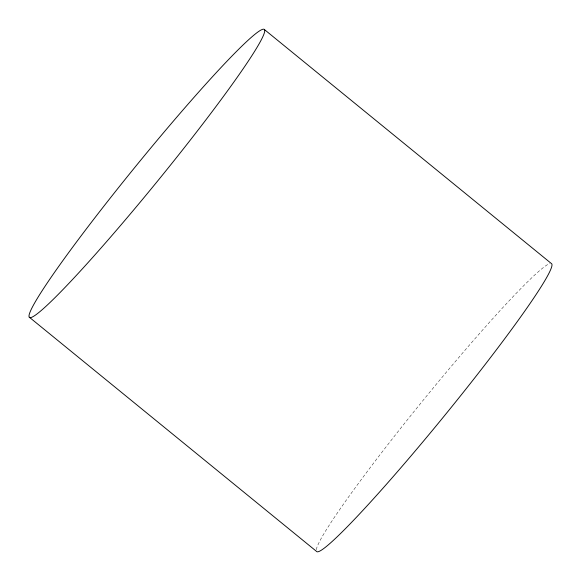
<?xml version="1.0" encoding="UTF-8"?>
<svg xmlns="http://www.w3.org/2000/svg" width="581" height="581" viewBox="0 0 581 581"><rect width="100%" height="100%" fill="white"/><g stroke="black" fill="none" stroke-linecap="round" stroke-linejoin="round"><path stroke-width="0.44" stroke-dasharray="2.9 2.18" d="M316.333 549.713A185.789 13.138 -50.8 0 1 424.522 398.602A185.789 13.138 -50.8 0 1 549.829 263.542"/><path stroke-width="0.87" d="M264.442 29.58A185.789 13.138 -50.8 0 1 95.008 254.805A185.789 13.138 -50.8 0 1 81.158 235.784A185.789 13.138 -50.8 0 1 264.442 29.58L551.703 263.796A185.789 13.138 -50.8 0 1 442.126 418.589A185.789 13.138 -50.8 0 1 316.558 551.42L29.297 317.204"/></g></svg>
